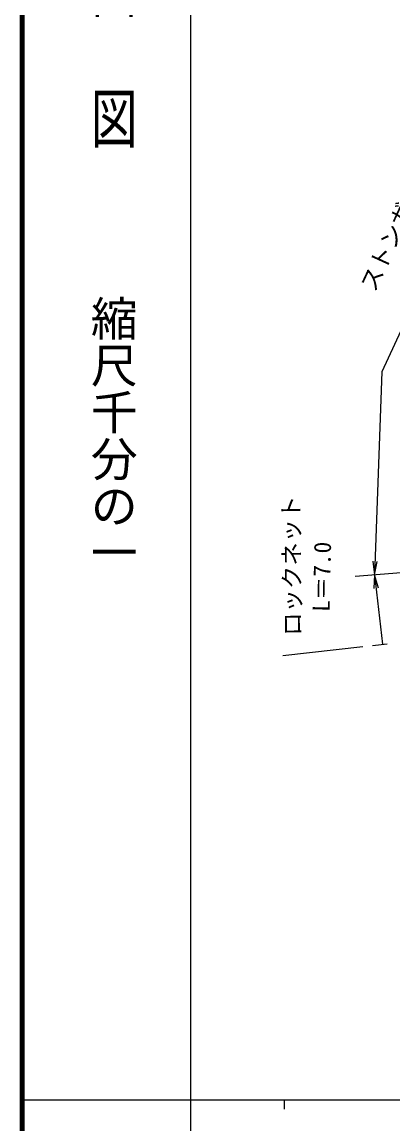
# Model space of a CAD drawing. Units: millimetres, scale not verified. Extents: x 40000 to 680000, y 20000 to 380000.
# Drawn here: x 40000 to 79603, y 202409 to 320197 of the extents above; entities that cross this region are included whole.
import ezdxf
from ezdxf.enums import TextEntityAlignment as Align

# ---------------------------------------------------------------- set-up
doc = ezdxf.new("R2010")
doc.units = ezdxf.units.MM
doc.header["$LTSCALE"] = 1000
for name, color, linetype, lineweight in [('M-BMK-SRVR', 3, 'Continuous', 25), ('M-STR-STR3', 7, 'Continuous', 25), ('M-TTL', 2, 'Continuous', 140), ('M-TTL-BAND', 7, 'Continuous', 25)]:
    doc.layers.add(name, color=color, linetype=linetype, lineweight=lineweight)
doc.styles.add('@ＭＳ ゴシック', font='')
doc.styles.add('ＭＳ ゴシック', font='')
doc.styles.get('@ＭＳ ゴシック').set_extended_font_data('@MS Gothic')
doc.styles.get('ＭＳ ゴシック').set_extended_font_data('MS Gothic')

# ---------------------------------------------------------------- blocks, each defined once
blk = doc.blocks.new('open_arrow')
at = {"color": 0, "linetype": 'Continuous', "lineweight": -2}
blk.add_lwpolyline([(7.5, 1.25), (0, 0), (7.5, -1.25)], dxfattribs=at)

msp = doc.modelspace()

# ---------------------------------------------------------------- linework, layer by layer
at = {"layer": 'M-BMK-SRVR'}
for p, q in [((67844, 252476), (76377, 253451)), ((77432, 253571), (78997, 253749))]:
    msp.add_line(p, q, dxfattribs=at)
at = {"layer": 'M-STR-STR3'}
for p, q in [((88278, 304163), (78407, 282790)), ((78407, 282790), (77642, 261106)), ((109575, 263626), (75563, 260942)), ((77642, 261106), (78488, 253691))]:
    msp.add_line(p, q, dxfattribs=at)
at = {"layer": 'M-TTL'}
msp.add_line((40000, 380000), (40000, 20000), dxfattribs=at)
at = {"layer": 'M-TTL-BAND'}
for p, q in [((58000, 370000), (58000, 20000)), ((40000, 205000), (579000, 205000)), ((68000, 205000), (68000, 204000))]:
    msp.add_line(p, q, dxfattribs=at)

# ---------------------------------------------------------------- block references
at = {"layer": 'M-STR-STR3', "xscale": 193, "yscale": 193}
for rotation in [88, 276.5]:
    msp.add_blockref('open_arrow', (77642, 261106), dxfattribs=dict(at, rotation=rotation))

# ---------------------------------------------------------------- texts
at = {"layer": 'M-STR-STR3', "style": 'ＭＳ ゴシック'}
for s, rotation, p in [('ストンガード', 65.225, (76008, 292002)), ('ロックネット', 90.764, (67974, 254570)), ('L＝7.0', 88.738, (71008, 257178))]:
    msp.add_text(s, height=1833, rotation=rotation, dxfattribs=at).set_placement(p, align=Align.TOP_LEFT)
at = {"layer": 'M-TTL-BAND', "style": '@ＭＳ ゴシック', "width": 1.4}
msp.add_text('平  面  図', height=3666, rotation=270, dxfattribs=at).set_placement((49777, 306475), align=Align.MIDDLE_RIGHT)
at = {"layer": 'M-TTL-BAND', "style": '@ＭＳ ゴシック'}
msp.add_text('縮尺千分の一', height=3666, rotation=270, dxfattribs=at).set_placement((49777, 261030), align=Align.MIDDLE_RIGHT)

doc.saveas('drawing.dxf')
